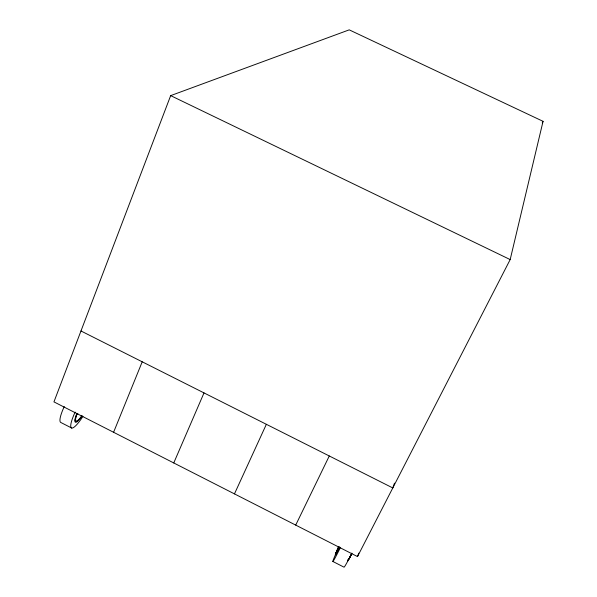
<?xml version="1.0" encoding="UTF-8"?>
<svg xmlns="http://www.w3.org/2000/svg" width="597" height="597" viewBox="0 0 597 597"><rect width="100%" height="100%" fill="white"/><g stroke="black" fill="none" stroke-linecap="round" stroke-linejoin="round"><path stroke-width="0.9" d="M510.181 259.576L543.054 121.325L349.223 29.85L170.667 95.624L53.946 401.885L357.499 556.591L510.181 259.576L170.667 95.624M394.49 483.137L392.789 487.943L80.976 330.977M357.499 556.591L358.782 553.128M113.587 432.28L142.213 361.804M173.757 462.951L204.002 392.908M234.464 493.883L266.359 424.303M295.709 525.099L329.283 455.981M542.24 122.937L543.054 121.325M71.722 428.049L61.006 422.572A22.238 4.866 -61 0 1 64.26 406.564M332.827 561.456L343.984 567.15A22.693 1.082 -64.6 0 0 351.834 553.113M340.499 547.337A22.679 0.843 -64.5 0 1 332.962 561.449A22.679 0.843 -64.5 0 1 337.454 550.135M337.812 549.344A22.679 0.843 -64.5 0 1 338.954 546.859M351.946 553.441A15.709 0.754 -64.6 0 1 347.536 561.083M339.596 547.15A15.694 0.575 -64.5 0 1 335.35 554.882A15.694 0.575 -64.5 0 1 338.506 547.061M339.089 548.098A15 0.545 -64.5 0 1 335.626 554.225A15 0.545 -64.5 0 1 338.663 546.777M351.424 554.382A15.015 0.724 -64.6 0 1 347.961 559.747M339.23 547.747A14.298 0.522 -64.5 0 1 335.932 553.591A14.298 0.522 -64.5 0 1 338.827 546.501M351.558 554.031A14.313 0.687 -64.6 0 1 348.133 559.814M82.923 416.378A22.253 4.642 -61.1 0 1 71.476 427.952A22.253 4.642 -61.1 0 1 75.147 412.109M81.879 416.273A15.403 3.209 -61.1 0 1 75.491 422.251A15.403 3.209 -61.1 0 1 76.438 414.639M81.923 415.937A14.724 3.067 -61.1 0 1 75.819 421.646A14.724 3.067 -61.1 0 1 76.722 414.37M81.968 415.602A14.037 2.925 -61.1 0 1 76.147 421.042A14.037 2.925 -61.1 0 1 77.013 414.102M77.871 413.37A2.381 0.5 -61 0 1 77.095 413.52"/></g></svg>
